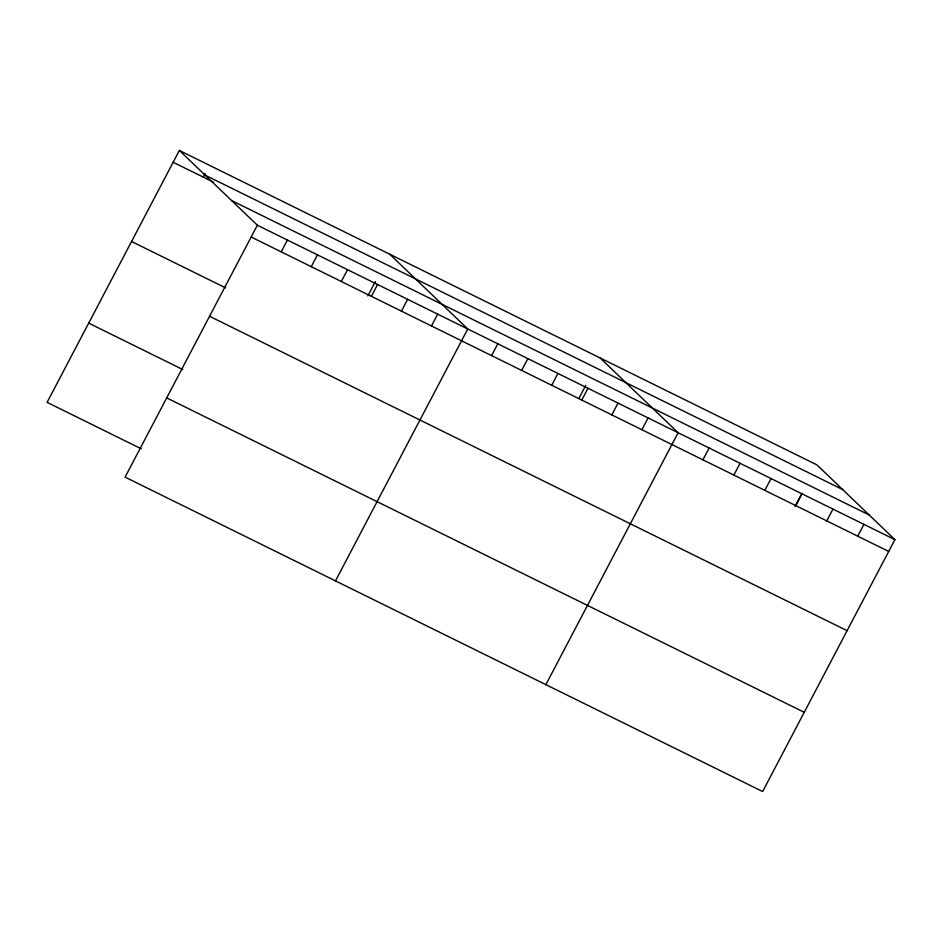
<?xml version="1.0" encoding="UTF-8"?>
<svg xmlns="http://www.w3.org/2000/svg" width="942" height="942" viewBox="0 0 942 942"><rect width="100%" height="100%" fill="white"/><g stroke="black" fill="none" stroke-linecap="round" stroke-linejoin="round"><path stroke-width="1.41" d="M179.357 150.461L257.354 225.22L125.098 477.135L762.643 791.539L894.9 539.636L816.902 464.865L179.357 150.461L47.1 402.364L141.182 448.769M203.213 177.096L205.073 173.552M281.211 251.855L287.416 240.045M311.272 266.68L317.466 254.87M341.322 281.493L347.527 269.695M367.863 295.894L375.363 281.611M371.383 296.318L377.577 284.508M401.433 311.143L407.639 299.332M431.495 325.967L437.689 314.157M335.493 580.884L467.75 328.982L389.741 254.21M491.606 355.605L497.8 343.806M521.656 370.43L527.861 358.619M551.718 385.254L557.911 373.444M578.93 398.36L585.747 385.372M581.767 400.079L587.973 388.269M611.829 414.904L618.023 403.094M641.879 429.717L648.084 417.918M545.877 684.646L678.134 432.731L600.136 357.972M702.897 459.814L709.102 448.003M733.865 475.086L740.071 463.276M764.833 490.358L771.039 478.548M795.013 506.549L801.83 493.561M795.802 505.63L801.995 493.82M826.77 520.902L832.963 509.092M857.738 536.175L863.932 524.364M205.097 175.13L842.643 489.546M173.151 162.271L213.669 182.242M231.614 200.552L869.16 514.968M257.354 225.22L894.9 539.636M251.161 237.031L888.695 551.447M131.55 241.505L225.644 287.899M209.56 316.265L847.105 630.681M88.701 323.13L182.783 369.535M166.699 397.901L804.244 712.305"/></g></svg>
